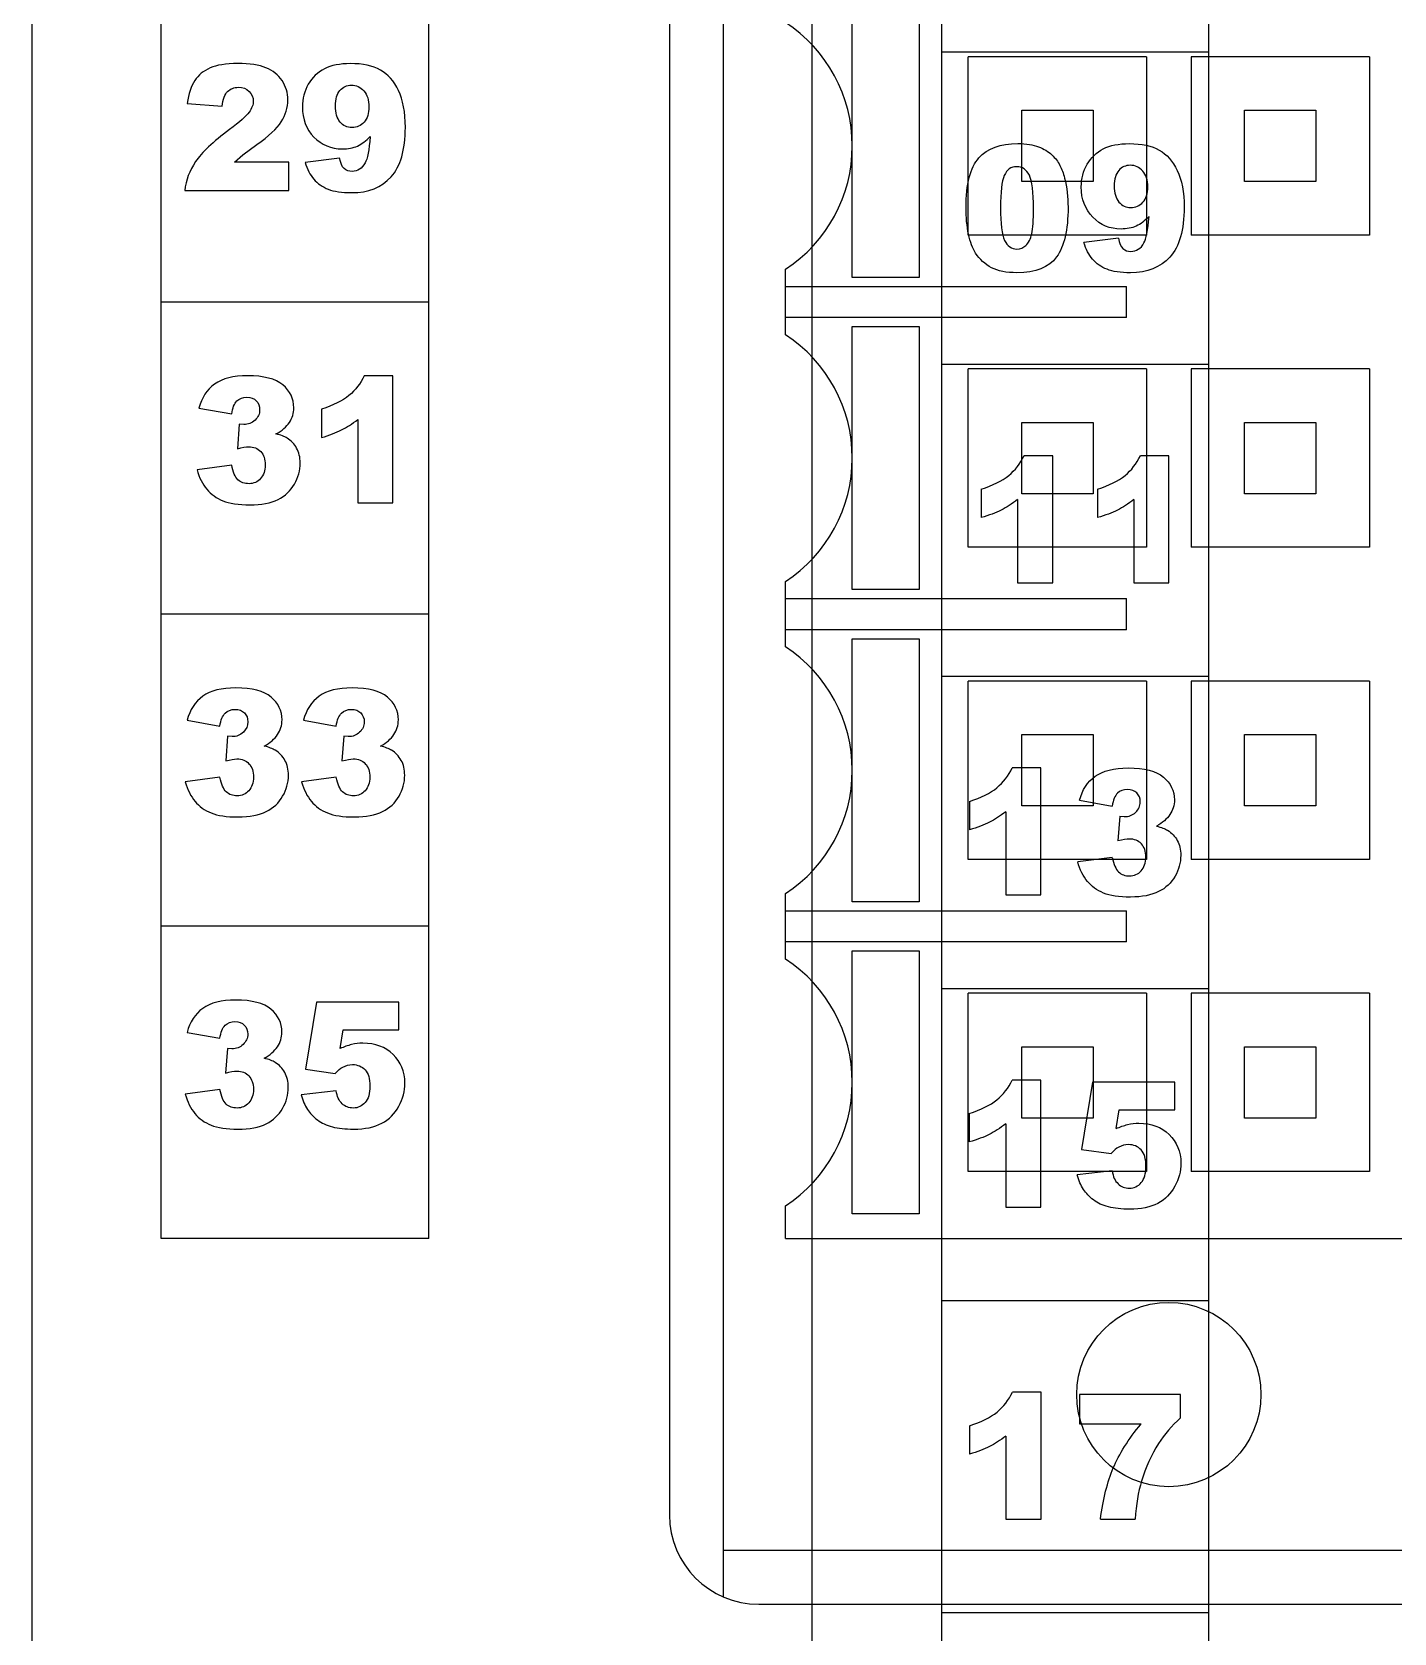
# Model space of a CAD drawing. Header units: millimetres. Extents: x 40 to 522, y -286 to 20.
# Drawn here: x 393 to 408.28, y -219.48 to -201.53 of the extents above; entities that cross this region are included whole.
import ezdxf

# ---------------------------------------------------------------- set-up
doc = ezdxf.new("R2010")
doc.units = ezdxf.units.MM
doc.layers.add('AOMJ712I_002DXF_CONTINUOUS_LINE', color=7, linetype='CONTINUOUS')

# ---------------------------------------------------------------- blocks, each defined once
blk = doc.blocks.new('MOD_DOM724i')
at = {"linetype": 'Continuous'}
for p, q in [((111.001, 41.698), (111.001, 127.598)), ((118.751, 121.448), (118.751, 51.448)), ((118.151, 121.048), (118.151, 51.848)), ((112.451, 54.948), (112.451, 117.948)), ((115.451, 54.948), (115.451, 117.948)), ((120.201, 67.202), (120.201, 68.673)), ((120.952, 68.673), (120.952, 65.723)), ((123.501, 68.198), (121.501, 68.198)), ((121.501, 66.198), (121.501, 68.198)), ((123.501, 68.198), (123.501, 66.198)), ((126.001, 68.198), (124.001, 68.198)), ((124.001, 68.198), (124.001, 66.198)), ((126.001, 68.198), (126.001, 66.198)), ((112.742, 67.674), (113.132, 67.643)), ((122.101, 67.598), (122.901, 67.598)), ((122.101, 66.798), (122.101, 67.598)), ((122.901, 67.598), (122.901, 66.798)), ((124.601, 67.598), (125.401, 67.598)), ((124.601, 66.798), (124.601, 67.598)), ((125.401, 67.598), (125.401, 66.798)), ((113.366, 67.099), (113.523, 67.213)), ((120.201, 65.723), (120.201, 67.194)), ((113.273, 67.015), (113.366, 67.099)), ((113.881, 67.015), (113.273, 67.015)), ((113.881, 66.698), (113.881, 67.015)), ((114.451, 67.06), (114.064, 67.012)), ((122.901, 66.798), (122.101, 66.798)), ((125.401, 66.798), (124.601, 66.798)), ((112.714, 66.698), (113.881, 66.698)), ((123.501, 66.198), (121.501, 66.198)), ((126.001, 66.198), (124.001, 66.198)), ((119.451, 65.08), (119.451, 65.815)), ((120.952, 65.723), (120.201, 65.723)), ((119.451, 65.623), (123.276, 65.623)), ((123.276, 65.273), (123.276, 65.623)), ((112.451, 65.448), (115.451, 65.448)), ((123.276, 65.273), (119.451, 65.273)), ((120.201, 65.173), (120.952, 65.173)), ((120.201, 63.702), (120.201, 65.173)), ((120.952, 65.173), (120.952, 62.223)), ((115.049, 64.621), (114.728, 64.621)), ((115.049, 63.198), (115.049, 64.621)), ((123.501, 64.698), (121.501, 64.698)), ((121.501, 62.698), (121.501, 64.698)), ((123.501, 64.698), (123.501, 62.698)), ((126.001, 64.698), (124.001, 64.698)), ((124.001, 64.698), (124.001, 62.698)), ((126.001, 64.698), (126.001, 62.698)), ((112.873, 64.259), (113.241, 64.193)), ((114.247, 64.246), (114.247, 63.927)), ((114.656, 64.131), (114.656, 63.198)), ((122.101, 64.098), (122.901, 64.098)), ((122.101, 63.298), (122.101, 64.098)), ((122.901, 64.098), (122.901, 63.298)), ((124.601, 64.098), (125.401, 64.098)), ((124.601, 63.298), (124.601, 64.098)), ((125.401, 64.098), (125.401, 63.298)), ((113.325, 64.08), (113.305, 63.802)), ((113.375, 64.075), (113.325, 64.08)), ((113.241, 63.619), (112.852, 63.567)), ((120.201, 62.223), (120.201, 63.694)), ((114.656, 63.198), (115.049, 63.198)), ((122.901, 63.298), (122.101, 63.298)), ((125.401, 63.298), (124.601, 63.298)), ((123.501, 62.698), (121.501, 62.698)), ((126.001, 62.698), (124.001, 62.698)), ((119.451, 61.58), (119.451, 62.315)), ((119.451, 62.123), (123.276, 62.123)), ((120.952, 62.223), (120.201, 62.223)), ((123.276, 61.773), (123.276, 62.123)), ((115.451, 61.948), (112.451, 61.948)), ((123.276, 61.773), (119.451, 61.773)), ((120.201, 61.673), (120.952, 61.673)), ((120.201, 60.202), (120.201, 61.673)), ((120.952, 61.673), (120.952, 58.723)), ((123.501, 61.198), (121.501, 61.198)), ((121.501, 59.198), (121.501, 61.198)), ((123.501, 61.198), (123.501, 59.198)), ((126.001, 61.198), (124.001, 61.198)), ((124.001, 61.198), (124.001, 59.198)), ((126.001, 61.198), (126.001, 59.198)), ((112.741, 60.759), (113.109, 60.693)), ((114.046, 60.759), (114.413, 60.693)), ((113.193, 60.58), (113.173, 60.302)), ((113.244, 60.575), (113.193, 60.58)), ((114.497, 60.58), (114.477, 60.302)), ((114.548, 60.575), (114.497, 60.58)), ((122.101, 60.598), (122.901, 60.598)), ((122.101, 59.798), (122.101, 60.598)), ((122.901, 60.598), (122.901, 59.798)), ((124.601, 60.598), (125.401, 60.598)), ((124.601, 59.798), (124.601, 60.598)), ((125.401, 60.598), (125.401, 59.798)), ((120.201, 58.723), (120.201, 60.194)), ((113.109, 60.119), (112.72, 60.067)), ((114.413, 60.119), (114.025, 60.067)), ((122.901, 59.798), (122.101, 59.798)), ((125.401, 59.798), (124.601, 59.798)), ((123.501, 59.198), (121.501, 59.198)), ((126.001, 59.198), (124.001, 59.198)), ((119.451, 58.08), (119.451, 58.815)), ((120.952, 58.723), (120.201, 58.723)), ((119.451, 58.623), (123.276, 58.623)), ((123.276, 58.273), (123.276, 58.623)), ((115.451, 58.448), (112.451, 58.448)), ((123.276, 58.273), (119.451, 58.273)), ((120.201, 58.173), (120.952, 58.173)), ((120.201, 56.702), (120.201, 58.173)), ((120.952, 58.173), (120.952, 55.223)), ((123.501, 57.698), (121.501, 57.698)), ((121.501, 55.698), (121.501, 57.698)), ((123.501, 57.698), (123.501, 55.698)), ((126.001, 57.698), (124.001, 57.698)), ((124.001, 57.698), (124.001, 55.698)), ((126.001, 57.698), (126.001, 55.698)), ((114.192, 57.598), (114.069, 56.845)), ((115.116, 57.598), (114.192, 57.598)), ((115.116, 57.287), (115.116, 57.598)), ((114.457, 57.077), (114.49, 57.287)), ((114.49, 57.287), (115.116, 57.287)), ((112.74, 57.259), (113.108, 57.193)), ((122.101, 57.098), (122.901, 57.098)), ((122.101, 56.298), (122.101, 57.098)), ((122.901, 57.098), (122.901, 56.298)), ((124.601, 57.098), (125.401, 57.098)), ((124.601, 56.298), (124.601, 57.098)), ((125.401, 57.098), (125.401, 56.298)), ((113.192, 57.08), (113.171, 56.802)), ((113.242, 57.075), (113.192, 57.08)), ((114.069, 56.845), (114.401, 56.797)), ((113.108, 56.619), (112.719, 56.567)), ((114.412, 56.603), (114.019, 56.56)), ((120.201, 55.223), (120.201, 56.694)), ((122.901, 56.298), (122.101, 56.298)), ((125.401, 56.298), (124.601, 56.298)), ((123.501, 55.698), (121.501, 55.698)), ((126.001, 55.698), (124.001, 55.698)), ((119.451, 54.948), (119.451, 55.315)), ((120.952, 55.223), (120.201, 55.223)), ((115.451, 54.948), (112.451, 54.948)), ((119.451, 54.948), (127.101, 54.948)), ((129.251, 51.448), (118.751, 51.448)), ((118.751, 51.448), (118.751, 50.932)), ((119.151, 50.848), (128.851, 50.848))]:
    blk.add_line(p, q, dxfattribs=at)
blk.add_circle((123.751, 53.198), 1.033, dxfattribs=at)
for centre, radius, start, end in [((118.551, 67.198), 1.65, 303.0557, 56.9443), ((118.551, 63.698), 1.65, 303.0557, 56.9443), ((118.551, 60.198), 1.65, 303.0557, 56.9443), ((118.551, 56.698), 1.65, 303.0557, 56.9443), ((119.151, 51.848), 1, 180, 270)]:
    blk.add_arc(centre, radius, start, end, dxfattribs=at)
for points in [[(112.998, 68.072), (112.924, 68.039), (112.866, 67.992), (112.826, 67.931)], [(113.307, 68.121), (113.175, 68.121), (113.073, 68.104), (112.998, 68.072)], [(113.625, 68.074), (113.549, 68.105), (113.443, 68.121), (113.307, 68.121)], [(113.805, 67.93), (113.761, 67.995), (113.702, 68.043), (113.625, 68.074)], [(114.282, 68.062), (114.204, 68.023), (114.144, 67.966), (114.1, 67.889)], [(114.572, 68.121), (114.455, 68.121), (114.358, 68.101), (114.282, 68.062)], [(114.909, 68.049), (114.824, 68.097), (114.711, 68.121), (114.572, 68.121)], [(115.112, 67.82), (115.061, 67.925), (114.993, 68.001), (114.909, 68.049)], [(112.826, 67.931), (112.785, 67.869), (112.758, 67.783), (112.742, 67.674)], [(113.195, 67.808), (113.226, 67.839), (113.267, 67.855), (113.317, 67.855)], [(113.317, 67.855), (113.365, 67.855), (113.404, 67.84), (113.436, 67.809)], [(113.871, 67.714), (113.871, 67.794), (113.849, 67.865), (113.805, 67.93)], [(114.1, 67.889), (114.056, 67.813), (114.034, 67.728), (114.034, 67.635)], [(114.455, 67.82), (114.489, 67.859), (114.532, 67.879), (114.583, 67.879)], [(114.583, 67.879), (114.638, 67.879), (114.685, 67.857), (114.723, 67.814)], [(113.132, 67.643), (113.142, 67.721), (113.163, 67.777), (113.195, 67.808)], [(113.483, 67.7), (113.483, 67.66), (113.467, 67.619), (113.435, 67.575)], [(113.436, 67.809), (113.467, 67.779), (113.483, 67.742), (113.483, 67.7)], [(113.796, 67.469), (113.845, 67.547), (113.871, 67.628), (113.871, 67.714)], [(114.404, 67.646), (114.404, 67.723), (114.42, 67.781), (114.455, 67.82)], [(114.723, 67.814), (114.761, 67.771), (114.78, 67.712), (114.78, 67.636)], [(115.188, 67.405), (115.188, 67.577), (115.162, 67.715), (115.112, 67.82)], [(113.435, 67.575), (113.403, 67.531), (113.331, 67.466), (113.217, 67.382)], [(114.034, 67.635), (114.034, 67.499), (114.077, 67.386), (114.163, 67.297)], [(114.456, 67.466), (114.421, 67.507), (114.404, 67.568), (114.404, 67.646)], [(114.78, 67.636), (114.78, 67.562), (114.762, 67.504), (114.726, 67.464)], [(113.217, 67.382), (113.03, 67.244), (112.903, 67.123), (112.835, 67.022)], [(113.523, 67.213), (113.655, 67.306), (113.746, 67.391), (113.796, 67.469)], [(114.589, 67.404), (114.536, 67.404), (114.492, 67.424), (114.456, 67.466)], [(114.726, 67.464), (114.689, 67.424), (114.644, 67.404), (114.589, 67.404)], [(115.028, 66.85), (115.134, 66.967), (115.188, 67.152), (115.188, 67.405)], [(114.163, 67.297), (114.249, 67.208), (114.355, 67.164), (114.481, 67.164)], [(114.481, 67.164), (114.545, 67.164), (114.602, 67.174), (114.651, 67.197)], [(114.651, 67.197), (114.7, 67.219), (114.748, 67.254), (114.794, 67.302)], [(114.794, 67.302), (114.781, 67.151), (114.762, 67.053), (114.737, 67.007)], [(112.835, 67.022), (112.767, 66.921), (112.727, 66.812), (112.714, 66.698)], [(114.064, 67.012), (114.087, 66.937), (114.119, 66.875), (114.162, 66.825)], [(114.502, 66.945), (114.477, 66.968), (114.46, 67.006), (114.451, 67.06)], [(114.737, 67.007), (114.702, 66.944), (114.653, 66.912), (114.591, 66.912)], [(114.162, 66.825), (114.204, 66.776), (114.258, 66.738), (114.323, 66.712)], [(114.591, 66.912), (114.556, 66.912), (114.526, 66.923), (114.502, 66.945)], [(114.586, 66.674), (114.774, 66.674), (114.921, 66.732), (115.028, 66.85)], [(114.323, 66.712), (114.387, 66.687), (114.475, 66.674), (114.586, 66.674)], [(113.418, 64.621), (113.259, 64.621), (113.136, 64.59), (113.049, 64.528)], [(113.814, 64.519), (113.733, 64.587), (113.601, 64.621), (113.418, 64.621)], [(114.728, 64.621), (114.686, 64.534), (114.628, 64.459), (114.556, 64.4)], [(113.049, 64.528), (112.962, 64.465), (112.904, 64.375), (112.873, 64.259)], [(113.937, 64.262), (113.937, 64.365), (113.896, 64.45), (113.814, 64.519)], [(113.241, 64.193), (113.25, 64.261), (113.27, 64.31), (113.299, 64.338)], [(113.299, 64.338), (113.328, 64.365), (113.365, 64.38), (113.411, 64.38)], [(113.411, 64.38), (113.455, 64.38), (113.49, 64.366), (113.515, 64.341)], [(113.515, 64.341), (113.541, 64.316), (113.554, 64.281), (113.554, 64.239)], [(113.887, 64.098), (113.92, 64.147), (113.937, 64.201), (113.937, 64.262)], [(114.556, 64.4), (114.482, 64.34), (114.379, 64.288), (114.247, 64.246)], [(113.502, 64.124), (113.468, 64.091), (113.426, 64.075), (113.375, 64.075)], [(113.554, 64.239), (113.554, 64.195), (113.537, 64.156), (113.502, 64.124)], [(113.737, 63.969), (113.804, 64.005), (113.854, 64.048), (113.887, 64.098)], [(114.471, 64.013), (114.53, 64.043), (114.592, 64.082), (114.656, 64.131)], [(113.861, 63.922), (113.833, 63.94), (113.791, 63.956), (113.737, 63.969)], [(113.969, 63.809), (113.944, 63.856), (113.907, 63.894), (113.861, 63.922)], [(114.247, 63.927), (114.337, 63.954), (114.412, 63.983), (114.471, 64.013)], [(113.305, 63.802), (113.358, 63.817), (113.4, 63.825), (113.431, 63.825)], [(113.431, 63.825), (113.488, 63.825), (113.533, 63.807), (113.566, 63.771)], [(113.566, 63.771), (113.6, 63.735), (113.617, 63.686), (113.617, 63.621)], [(114.009, 63.642), (114.009, 63.707), (113.995, 63.762), (113.969, 63.809)], [(112.852, 63.567), (112.877, 63.479), (112.913, 63.407), (112.961, 63.349)], [(113.311, 63.455), (113.279, 63.486), (113.256, 63.54), (113.241, 63.619)], [(113.617, 63.621), (113.617, 63.557), (113.599, 63.506), (113.564, 63.468)], [(113.944, 63.407), (113.987, 63.481), (114.009, 63.559), (114.009, 63.642)], [(113.435, 63.411), (113.385, 63.411), (113.344, 63.425), (113.311, 63.455)], [(113.564, 63.468), (113.53, 63.43), (113.486, 63.411), (113.435, 63.411)], [(113.76, 63.234), (113.84, 63.274), (113.902, 63.332), (113.944, 63.407)], [(112.961, 63.349), (113.009, 63.292), (113.069, 63.248), (113.142, 63.219)], [(113.142, 63.219), (113.216, 63.189), (113.316, 63.174), (113.444, 63.174)], [(113.444, 63.174), (113.574, 63.174), (113.68, 63.195), (113.76, 63.234)], [(113.287, 61.121), (113.127, 61.121), (113.004, 61.09), (112.917, 61.028)], [(113.682, 61.019), (113.601, 61.087), (113.469, 61.121), (113.287, 61.121)], [(114.591, 61.121), (114.432, 61.121), (114.308, 61.09), (114.222, 61.028)], [(114.987, 61.019), (114.905, 61.087), (114.773, 61.121), (114.591, 61.121)], [(112.917, 61.028), (112.83, 60.965), (112.772, 60.875), (112.741, 60.759)], [(113.167, 60.838), (113.196, 60.865), (113.233, 60.88), (113.279, 60.88)], [(113.279, 60.88), (113.323, 60.88), (113.358, 60.866), (113.383, 60.841)], [(113.805, 60.762), (113.805, 60.865), (113.764, 60.95), (113.682, 61.019)], [(114.222, 61.028), (114.135, 60.965), (114.076, 60.875), (114.046, 60.759)], [(114.472, 60.838), (114.5, 60.865), (114.538, 60.88), (114.583, 60.88)], [(114.583, 60.88), (114.627, 60.88), (114.663, 60.866), (114.688, 60.841)], [(115.11, 60.762), (115.11, 60.865), (115.069, 60.95), (114.987, 61.019)], [(113.109, 60.693), (113.118, 60.761), (113.139, 60.81), (113.167, 60.838)], [(113.422, 60.739), (113.422, 60.695), (113.405, 60.656), (113.371, 60.624)], [(113.383, 60.841), (113.409, 60.816), (113.422, 60.781), (113.422, 60.739)], [(113.755, 60.598), (113.788, 60.647), (113.805, 60.701), (113.805, 60.762)], [(114.413, 60.693), (114.423, 60.761), (114.443, 60.81), (114.472, 60.838)], [(114.727, 60.739), (114.727, 60.695), (114.709, 60.656), (114.675, 60.624)], [(114.688, 60.841), (114.713, 60.816), (114.727, 60.781), (114.727, 60.739)], [(115.06, 60.598), (115.092, 60.647), (115.11, 60.701), (115.11, 60.762)], [(113.371, 60.624), (113.336, 60.591), (113.294, 60.575), (113.244, 60.575)], [(113.606, 60.469), (113.672, 60.505), (113.722, 60.548), (113.755, 60.598)], [(114.675, 60.624), (114.641, 60.591), (114.599, 60.575), (114.548, 60.575)], [(114.91, 60.469), (114.977, 60.505), (115.027, 60.548), (115.06, 60.598)], [(113.173, 60.302), (113.226, 60.317), (113.268, 60.325), (113.299, 60.325)], [(113.299, 60.325), (113.356, 60.325), (113.401, 60.307), (113.434, 60.271)], [(113.729, 60.422), (113.701, 60.44), (113.659, 60.456), (113.606, 60.469)], [(113.838, 60.309), (113.812, 60.356), (113.776, 60.394), (113.729, 60.422)], [(114.477, 60.302), (114.531, 60.317), (114.573, 60.325), (114.603, 60.325)], [(114.603, 60.325), (114.661, 60.325), (114.706, 60.307), (114.739, 60.271)], [(115.034, 60.422), (115.006, 60.44), (114.964, 60.456), (114.91, 60.469)], [(115.142, 60.309), (115.116, 60.356), (115.08, 60.394), (115.034, 60.422)], [(113.434, 60.271), (113.468, 60.235), (113.485, 60.186), (113.485, 60.121)], [(113.812, 59.907), (113.855, 59.981), (113.877, 60.059), (113.877, 60.142)], [(113.877, 60.142), (113.877, 60.207), (113.863, 60.262), (113.838, 60.309)], [(114.739, 60.271), (114.773, 60.235), (114.79, 60.186), (114.79, 60.121)], [(115.117, 59.907), (115.159, 59.981), (115.181, 60.059), (115.181, 60.142)], [(115.181, 60.142), (115.181, 60.207), (115.168, 60.262), (115.142, 60.309)], [(112.72, 60.067), (112.745, 59.979), (112.781, 59.907), (112.829, 59.849)], [(113.18, 59.955), (113.147, 59.986), (113.124, 60.04), (113.109, 60.119)], [(113.303, 59.911), (113.253, 59.911), (113.212, 59.925), (113.18, 59.955)], [(113.433, 59.968), (113.398, 59.93), (113.354, 59.911), (113.303, 59.911)], [(113.485, 60.121), (113.485, 60.057), (113.467, 60.006), (113.433, 59.968)], [(114.025, 60.067), (114.05, 59.979), (114.086, 59.907), (114.134, 59.849)], [(114.484, 59.955), (114.452, 59.986), (114.429, 60.04), (114.413, 60.119)], [(114.607, 59.911), (114.558, 59.911), (114.517, 59.925), (114.484, 59.955)], [(114.737, 59.968), (114.703, 59.93), (114.659, 59.911), (114.607, 59.911)], [(114.79, 60.121), (114.79, 60.057), (114.772, 60.006), (114.737, 59.968)], [(112.829, 59.849), (112.877, 59.792), (112.937, 59.748), (113.011, 59.719)], [(113.628, 59.734), (113.709, 59.774), (113.77, 59.832), (113.812, 59.907)], [(114.134, 59.849), (114.181, 59.792), (114.242, 59.748), (114.315, 59.719)], [(114.933, 59.734), (115.013, 59.774), (115.074, 59.832), (115.117, 59.907)], [(113.011, 59.719), (113.084, 59.689), (113.184, 59.674), (113.312, 59.674)], [(113.312, 59.674), (113.442, 59.674), (113.548, 59.695), (113.628, 59.734)], [(114.315, 59.719), (114.389, 59.689), (114.489, 59.674), (114.617, 59.674)], [(114.617, 59.674), (114.747, 59.674), (114.853, 59.695), (114.933, 59.734)], [(113.285, 57.621), (113.126, 57.621), (113.002, 57.59), (112.916, 57.528)], [(113.681, 57.519), (113.599, 57.587), (113.468, 57.621), (113.285, 57.621)], [(112.916, 57.528), (112.829, 57.465), (112.77, 57.375), (112.74, 57.259)], [(113.804, 57.262), (113.804, 57.365), (113.763, 57.45), (113.681, 57.519)], [(113.108, 57.193), (113.117, 57.261), (113.137, 57.31), (113.166, 57.338)], [(113.166, 57.338), (113.194, 57.365), (113.232, 57.38), (113.277, 57.38)], [(113.277, 57.38), (113.321, 57.38), (113.357, 57.366), (113.382, 57.341)], [(113.382, 57.341), (113.407, 57.316), (113.421, 57.281), (113.421, 57.239)], [(113.754, 57.098), (113.787, 57.147), (113.804, 57.201), (113.804, 57.262)], [(113.369, 57.124), (113.335, 57.091), (113.293, 57.075), (113.242, 57.075)], [(113.421, 57.239), (113.421, 57.195), (113.404, 57.156), (113.369, 57.124)], [(113.604, 56.969), (113.671, 57.005), (113.721, 57.048), (113.754, 57.098)], [(114.585, 57.122), (114.543, 57.112), (114.5, 57.097), (114.457, 57.077)], [(114.711, 57.138), (114.669, 57.138), (114.627, 57.132), (114.585, 57.122)], [(115.051, 57.011), (114.964, 57.095), (114.85, 57.138), (114.711, 57.138)], [(113.728, 56.922), (113.7, 56.94), (113.658, 56.956), (113.604, 56.969)], [(113.836, 56.809), (113.81, 56.856), (113.774, 56.894), (113.728, 56.922)], [(115.183, 56.691), (115.183, 56.819), (115.139, 56.926), (115.051, 57.011)], [(113.171, 56.802), (113.225, 56.817), (113.267, 56.825), (113.298, 56.825)], [(113.298, 56.825), (113.355, 56.825), (113.4, 56.807), (113.433, 56.771)], [(113.433, 56.771), (113.467, 56.735), (113.484, 56.686), (113.484, 56.621)], [(113.875, 56.642), (113.875, 56.707), (113.862, 56.762), (113.836, 56.809)], [(114.401, 56.797), (114.431, 56.832), (114.46, 56.856), (114.486, 56.87)], [(114.486, 56.87), (114.521, 56.888), (114.557, 56.898), (114.595, 56.898)], [(114.595, 56.898), (114.655, 56.898), (114.701, 56.877), (114.737, 56.839)], [(114.737, 56.839), (114.773, 56.8), (114.791, 56.739), (114.791, 56.656)], [(112.719, 56.567), (112.744, 56.479), (112.78, 56.407), (112.828, 56.349)], [(113.178, 56.455), (113.146, 56.486), (113.123, 56.54), (113.108, 56.619)], [(113.484, 56.621), (113.484, 56.557), (113.466, 56.506), (113.431, 56.468)], [(113.811, 56.407), (113.853, 56.481), (113.875, 56.559), (113.875, 56.642)], [(114.019, 56.56), (114.038, 56.495), (114.062, 56.44), (114.09, 56.396)], [(114.479, 56.459), (114.444, 56.492), (114.422, 56.54), (114.412, 56.603)], [(114.791, 56.656), (114.791, 56.574), (114.773, 56.513), (114.738, 56.472)], [(115.115, 56.43), (115.16, 56.514), (115.183, 56.601), (115.183, 56.691)], [(113.301, 56.411), (113.252, 56.411), (113.211, 56.425), (113.178, 56.455)], [(113.431, 56.468), (113.397, 56.43), (113.353, 56.411), (113.301, 56.411)], [(113.627, 56.234), (113.707, 56.274), (113.768, 56.332), (113.811, 56.407)], [(114.09, 56.396), (114.119, 56.352), (114.156, 56.312), (114.202, 56.278)], [(114.604, 56.411), (114.555, 56.411), (114.513, 56.427), (114.479, 56.459)], [(114.738, 56.472), (114.702, 56.431), (114.657, 56.411), (114.604, 56.411)], [(114.924, 56.24), (115.006, 56.283), (115.07, 56.347), (115.115, 56.43)], [(112.828, 56.349), (112.875, 56.292), (112.936, 56.248), (113.009, 56.219)], [(113.009, 56.219), (113.083, 56.189), (113.183, 56.174), (113.311, 56.174)], [(113.311, 56.174), (113.441, 56.174), (113.547, 56.195), (113.627, 56.234)], [(114.202, 56.278), (114.248, 56.243), (114.304, 56.217), (114.37, 56.2)], [(114.37, 56.2), (114.436, 56.183), (114.515, 56.174), (114.608, 56.174)], [(114.608, 56.174), (114.736, 56.174), (114.842, 56.196), (114.924, 56.24)]]:
    blk.add_open_spline(points, degree=3, dxfattribs=at)
blk = doc.blocks.new('MOD_AOM712i')
at = {"layer": 'AOMJ712I_002DXF_CONTINUOUS_LINE', "color": 7, "linetype": 'Continuous'}
blk.add_line((-0.25, 6), (-0.25, 91.9), dxfattribs=at)
at = {"layer": 'AOMJ712I_002DXF_CONTINUOUS_LINE', "color": 4, "linetype": 'Continuous'}
for p, q in [((1.2, 82.25), (1.2, 19.25)), ((4.2, 19.25), (4.2, 82.25)), ((4.2, 68.25), (1.2, 68.25)), ((3.186, 66.163), (2.799, 66.114)), ((1.2, 64.75), (4.2, 64.75)), ((2.449, 63.724), (2.127, 63.724)), ((2.449, 62.3), (2.449, 63.724)), ((3.753, 63.724), (3.432, 63.724)), ((3.753, 62.3), (3.753, 63.724)), ((1.647, 63.349), (1.647, 63.03)), ((2.055, 63.233), (2.055, 62.3)), ((2.951, 63.349), (2.951, 63.03)), ((3.36, 63.233), (3.36, 62.3)), ((2.055, 62.3), (2.449, 62.3)), ((3.36, 62.3), (3.753, 62.3)), ((4.2, 61.25), (1.2, 61.25)), ((2.317, 60.224), (1.995, 60.224)), ((2.317, 58.8), (2.317, 60.224)), ((1.515, 59.849), (1.515, 59.53)), ((2.75, 59.861), (3.117, 59.795)), ((1.924, 59.733), (1.924, 58.8)), ((3.201, 59.682), (3.181, 59.405)), ((3.201, 59.682), (3.252, 59.678)), ((3.117, 59.221), (2.729, 59.17)), ((1.924, 58.8), (2.317, 58.8)), ((1.2, 57.75), (4.2, 57.75)), ((2.316, 56.724), (1.994, 56.724)), ((2.316, 55.3), (2.316, 56.724)), ((2.896, 56.7), (2.773, 55.947)), ((3.82, 56.7), (2.896, 56.7)), ((3.82, 56.39), (3.82, 56.7)), ((3.161, 56.18), (3.194, 56.39)), ((3.194, 56.39), (3.82, 56.39)), ((1.513, 56.349), (1.513, 56.03)), ((1.922, 56.233), (1.922, 55.3)), ((2.773, 55.947), (3.104, 55.9)), ((3.116, 55.706), (2.722, 55.663)), ((1.922, 55.3), (2.316, 55.3)), ((4.2, 54.25), (1.2, 54.25)), ((2.318, 53.224), (1.997, 53.224)), ((2.318, 51.8), (2.318, 53.224)), ((2.748, 53.2), (2.748, 52.871)), ((3.884, 53.2), (2.748, 53.2)), ((3.884, 52.937), (3.884, 53.2)), ((1.516, 52.849), (1.516, 52.53)), ((2.748, 52.871), (3.44, 52.871)), ((1.925, 52.733), (1.925, 51.8)), ((1.925, 51.8), (2.318, 51.8)), ((2.984, 51.8), (3.372, 51.8)), ((4.2, 50.75), (1.2, 50.75))]:
    blk.add_line(p, q, dxfattribs=at)
for points in [[(1.621, 67.064), (1.716, 67.17), (1.862, 67.224), (2.059, 67.224)], [(2.059, 67.224), (2.152, 67.224), (2.23, 67.211), (2.291, 67.188)], [(2.291, 67.188), (2.351, 67.166), (2.401, 67.135), (2.439, 67.098)], [(2.835, 66.992), (2.879, 67.068), (2.939, 67.126), (3.016, 67.165)], [(3.016, 67.165), (3.093, 67.204), (3.19, 67.224), (3.307, 67.224)], [(3.307, 67.224), (3.446, 67.224), (3.559, 67.199), (3.644, 67.151)], [(3.644, 67.151), (3.728, 67.104), (3.796, 67.027), (3.846, 66.922)], [(1.477, 66.506), (1.477, 66.771), (1.525, 66.957), (1.621, 67.064)], [(2.045, 66.965), (1.98, 66.965), (1.935, 66.932), (1.906, 66.867)], [(2.187, 66.869), (2.155, 66.933), (2.108, 66.965), (2.045, 66.965)], [(2.439, 67.098), (2.477, 67.061), (2.507, 67.021), (2.529, 66.98)], [(2.529, 66.98), (2.551, 66.939), (2.569, 66.892), (2.582, 66.837)], [(2.769, 66.738), (2.769, 66.83), (2.791, 66.915), (2.835, 66.992)], [(3.318, 66.981), (3.267, 66.981), (3.224, 66.961), (3.19, 66.923)], [(3.458, 66.916), (3.42, 66.959), (3.373, 66.981), (3.318, 66.981)], [(1.906, 66.867), (1.877, 66.802), (1.863, 66.68), (1.863, 66.505)], [(2.234, 66.494), (2.234, 66.68), (2.218, 66.805), (2.187, 66.869)], [(2.582, 66.837), (2.608, 66.732), (2.621, 66.623), (2.621, 66.511)], [(3.19, 66.923), (3.155, 66.884), (3.139, 66.826), (3.139, 66.748)], [(3.515, 66.739), (3.515, 66.814), (3.496, 66.873), (3.458, 66.916)], [(3.846, 66.922), (3.897, 66.817), (3.923, 66.68), (3.923, 66.508)], [(2.898, 66.399), (2.812, 66.489), (2.769, 66.601), (2.769, 66.738)], [(3.139, 66.748), (3.139, 66.67), (3.156, 66.61), (3.191, 66.569)], [(3.461, 66.567), (3.497, 66.607), (3.515, 66.664), (3.515, 66.739)], [(1.505, 66.209), (1.486, 66.298), (1.477, 66.397), (1.477, 66.506)], [(1.863, 66.505), (1.863, 66.326), (1.878, 66.204), (1.91, 66.139)], [(2.214, 66.214), (2.227, 66.274), (2.234, 66.367), (2.234, 66.494)], [(2.621, 66.511), (2.621, 66.256), (2.578, 66.07), (2.493, 65.953)], [(3.191, 66.569), (3.227, 66.527), (3.271, 66.507), (3.324, 66.507)], [(3.324, 66.507), (3.379, 66.507), (3.424, 66.527), (3.461, 66.567)], [(3.923, 66.508), (3.923, 66.255), (3.869, 66.069), (3.763, 65.952)], [(3.216, 66.266), (3.09, 66.266), (2.984, 66.31), (2.898, 66.399)], [(3.386, 66.299), (3.336, 66.277), (3.28, 66.266), (3.216, 66.266)], [(3.529, 66.405), (3.483, 66.357), (3.435, 66.321), (3.386, 66.299)], [(3.472, 66.11), (3.497, 66.155), (3.516, 66.254), (3.529, 66.405)], [(1.583, 65.997), (1.55, 66.049), (1.524, 66.119), (1.505, 66.209)], [(1.91, 66.139), (1.941, 66.074), (1.987, 66.042), (2.047, 66.042)], [(2.047, 66.042), (2.086, 66.042), (2.121, 66.055), (2.149, 66.083)], [(2.149, 66.083), (2.178, 66.11), (2.2, 66.154), (2.214, 66.214)], [(2.897, 65.928), (2.854, 65.978), (2.822, 66.04), (2.799, 66.114)], [(3.186, 66.163), (3.195, 66.108), (3.212, 66.07), (3.237, 66.048)], [(3.326, 66.015), (3.388, 66.015), (3.437, 66.046), (3.472, 66.11)], [(1.763, 65.832), (1.69, 65.87), (1.63, 65.925), (1.583, 65.997)], [(2.493, 65.953), (2.406, 65.834), (2.258, 65.776), (2.048, 65.776)], [(3.058, 65.815), (2.993, 65.84), (2.939, 65.878), (2.897, 65.928)], [(3.237, 66.048), (3.261, 66.025), (3.291, 66.015), (3.326, 66.015)], [(3.763, 65.952), (3.656, 65.834), (3.509, 65.776), (3.321, 65.776)], [(2.048, 65.776), (1.93, 65.776), (1.835, 65.795), (1.763, 65.832)], [(3.321, 65.776), (3.209, 65.776), (3.122, 65.789), (3.058, 65.815)], [(1.955, 63.502), (2.028, 63.562), (2.085, 63.636), (2.127, 63.724)], [(3.26, 63.502), (3.332, 63.562), (3.389, 63.636), (3.432, 63.724)], [(1.647, 63.349), (1.778, 63.391), (1.882, 63.442), (1.955, 63.502)], [(2.951, 63.349), (3.083, 63.391), (3.186, 63.442), (3.26, 63.502)], [(2.055, 63.233), (1.991, 63.184), (1.929, 63.145), (1.87, 63.115)], [(3.36, 63.233), (3.296, 63.184), (3.234, 63.145), (3.175, 63.115)], [(1.87, 63.115), (1.811, 63.085), (1.736, 63.056), (1.647, 63.03)], [(3.175, 63.115), (3.115, 63.085), (3.041, 63.056), (2.951, 63.03)], [(1.823, 60.002), (1.896, 60.062), (1.953, 60.136), (1.995, 60.224)], [(2.926, 60.13), (3.012, 60.192), (3.135, 60.224), (3.295, 60.224)], [(3.295, 60.224), (3.477, 60.224), (3.609, 60.189), (3.691, 60.121)], [(1.515, 59.849), (1.647, 59.891), (1.75, 59.942), (1.823, 60.002)], [(2.75, 59.861), (2.78, 59.977), (2.838, 60.067), (2.926, 60.13)], [(3.287, 59.982), (3.241, 59.982), (3.204, 59.968), (3.176, 59.94)], [(3.392, 59.944), (3.367, 59.969), (3.331, 59.982), (3.287, 59.982)], [(3.691, 60.121), (3.772, 60.053), (3.814, 59.968), (3.814, 59.865)], [(3.176, 59.94), (3.147, 59.913), (3.127, 59.864), (3.117, 59.795)], [(3.379, 59.726), (3.413, 59.759), (3.431, 59.797), (3.431, 59.842)], [(3.431, 59.842), (3.431, 59.884), (3.417, 59.918), (3.392, 59.944)], [(3.814, 59.865), (3.814, 59.804), (3.796, 59.749), (3.764, 59.701)], [(1.739, 59.615), (1.679, 59.585), (1.605, 59.556), (1.515, 59.53)], [(1.924, 59.733), (1.86, 59.684), (1.798, 59.645), (1.739, 59.615)], [(3.252, 59.678), (3.303, 59.678), (3.345, 59.694), (3.379, 59.726)], [(3.764, 59.701), (3.73, 59.651), (3.681, 59.608), (3.614, 59.572)], [(3.307, 59.427), (3.277, 59.427), (3.235, 59.42), (3.181, 59.405)], [(3.443, 59.374), (3.41, 59.409), (3.365, 59.427), (3.307, 59.427)], [(3.614, 59.572), (3.667, 59.558), (3.709, 59.542), (3.738, 59.525)], [(3.738, 59.525), (3.784, 59.496), (3.82, 59.458), (3.846, 59.411)], [(3.494, 59.223), (3.494, 59.288), (3.476, 59.338), (3.443, 59.374)], [(3.885, 59.244), (3.885, 59.162), (3.863, 59.084), (3.821, 59.009)], [(3.846, 59.411), (3.872, 59.364), (3.885, 59.309), (3.885, 59.244)], [(2.838, 58.952), (2.79, 59.009), (2.753, 59.082), (2.729, 59.17)], [(3.117, 59.221), (3.133, 59.143), (3.156, 59.088), (3.188, 59.058)], [(3.188, 59.058), (3.22, 59.027), (3.262, 59.013), (3.311, 59.013)], [(3.311, 59.013), (3.363, 59.013), (3.407, 59.032), (3.441, 59.07)], [(3.441, 59.07), (3.475, 59.108), (3.494, 59.159), (3.494, 59.223)], [(3.019, 58.821), (2.945, 58.851), (2.885, 58.895), (2.838, 58.952)], [(3.821, 59.009), (3.778, 58.935), (3.717, 58.876), (3.637, 58.837)], [(3.321, 58.776), (3.193, 58.776), (3.092, 58.791), (3.019, 58.821)], [(3.637, 58.837), (3.557, 58.797), (3.451, 58.776), (3.321, 58.776)], [(1.822, 56.502), (1.894, 56.562), (1.952, 56.636), (1.994, 56.724)], [(1.513, 56.349), (1.645, 56.391), (1.748, 56.442), (1.822, 56.502)], [(1.922, 56.233), (1.858, 56.184), (1.796, 56.145), (1.737, 56.115)], [(3.161, 56.18), (3.204, 56.2), (3.247, 56.215), (3.289, 56.225)], [(3.289, 56.225), (3.331, 56.235), (3.373, 56.241), (3.415, 56.241)], [(3.415, 56.241), (3.554, 56.241), (3.668, 56.198), (3.755, 56.113)], [(1.737, 56.115), (1.678, 56.085), (1.603, 56.056), (1.513, 56.03)], [(3.755, 56.113), (3.843, 56.029), (3.887, 55.922), (3.887, 55.794)], [(3.19, 55.973), (3.164, 55.959), (3.135, 55.934), (3.104, 55.9)], [(3.299, 56), (3.261, 56), (3.225, 55.99), (3.19, 55.973)], [(3.441, 55.941), (3.405, 55.98), (3.358, 56), (3.299, 56)], [(3.495, 55.758), (3.495, 55.841), (3.477, 55.903), (3.441, 55.941)], [(2.794, 55.499), (2.765, 55.543), (2.742, 55.597), (2.722, 55.663)], [(3.116, 55.706), (3.125, 55.643), (3.147, 55.594), (3.183, 55.561)], [(3.442, 55.574), (3.477, 55.615), (3.495, 55.676), (3.495, 55.758)], [(3.887, 55.794), (3.887, 55.703), (3.864, 55.616), (3.819, 55.533)], [(2.906, 55.38), (2.86, 55.415), (2.823, 55.455), (2.794, 55.499)], [(3.183, 55.561), (3.217, 55.529), (3.259, 55.513), (3.308, 55.513)], [(3.308, 55.513), (3.361, 55.513), (3.406, 55.533), (3.442, 55.574)], [(3.819, 55.533), (3.774, 55.449), (3.71, 55.386), (3.628, 55.342)], [(3.074, 55.302), (3.008, 55.319), (2.952, 55.346), (2.906, 55.38)], [(3.312, 55.276), (3.219, 55.276), (3.14, 55.286), (3.074, 55.302)], [(3.628, 55.342), (3.546, 55.298), (3.44, 55.276), (3.312, 55.276)], [(1.825, 53.002), (1.897, 53.062), (1.955, 53.136), (1.997, 53.224)], [(1.516, 52.849), (1.648, 52.891), (1.751, 52.942), (1.825, 53.002)], [(3.128, 52.375), (3.193, 52.53), (3.297, 52.695), (3.44, 52.871)], [(3.884, 52.937), (3.784, 52.848), (3.702, 52.751), (3.636, 52.648)], [(1.74, 52.615), (1.681, 52.585), (1.606, 52.556), (1.516, 52.53)], [(1.925, 52.733), (1.861, 52.684), (1.799, 52.645), (1.74, 52.615)], [(3.636, 52.648), (3.556, 52.522), (3.492, 52.382), (3.445, 52.227)], [(2.984, 51.8), (3.015, 52.028), (3.062, 52.22), (3.128, 52.375)], [(3.445, 52.227), (3.409, 52.107), (3.384, 51.964), (3.372, 51.8)]]:
    blk.add_open_spline(points, degree=3, dxfattribs=at)

msp = doc.modelspace()

# ---------------------------------------------------------------- block references
for name, p in [('MOD_DOM724i', (282, -270)), ('MOD_AOM712i', (402, -270))]:
    msp.add_blockref(name, p)

doc.saveas('drawing.dxf')
